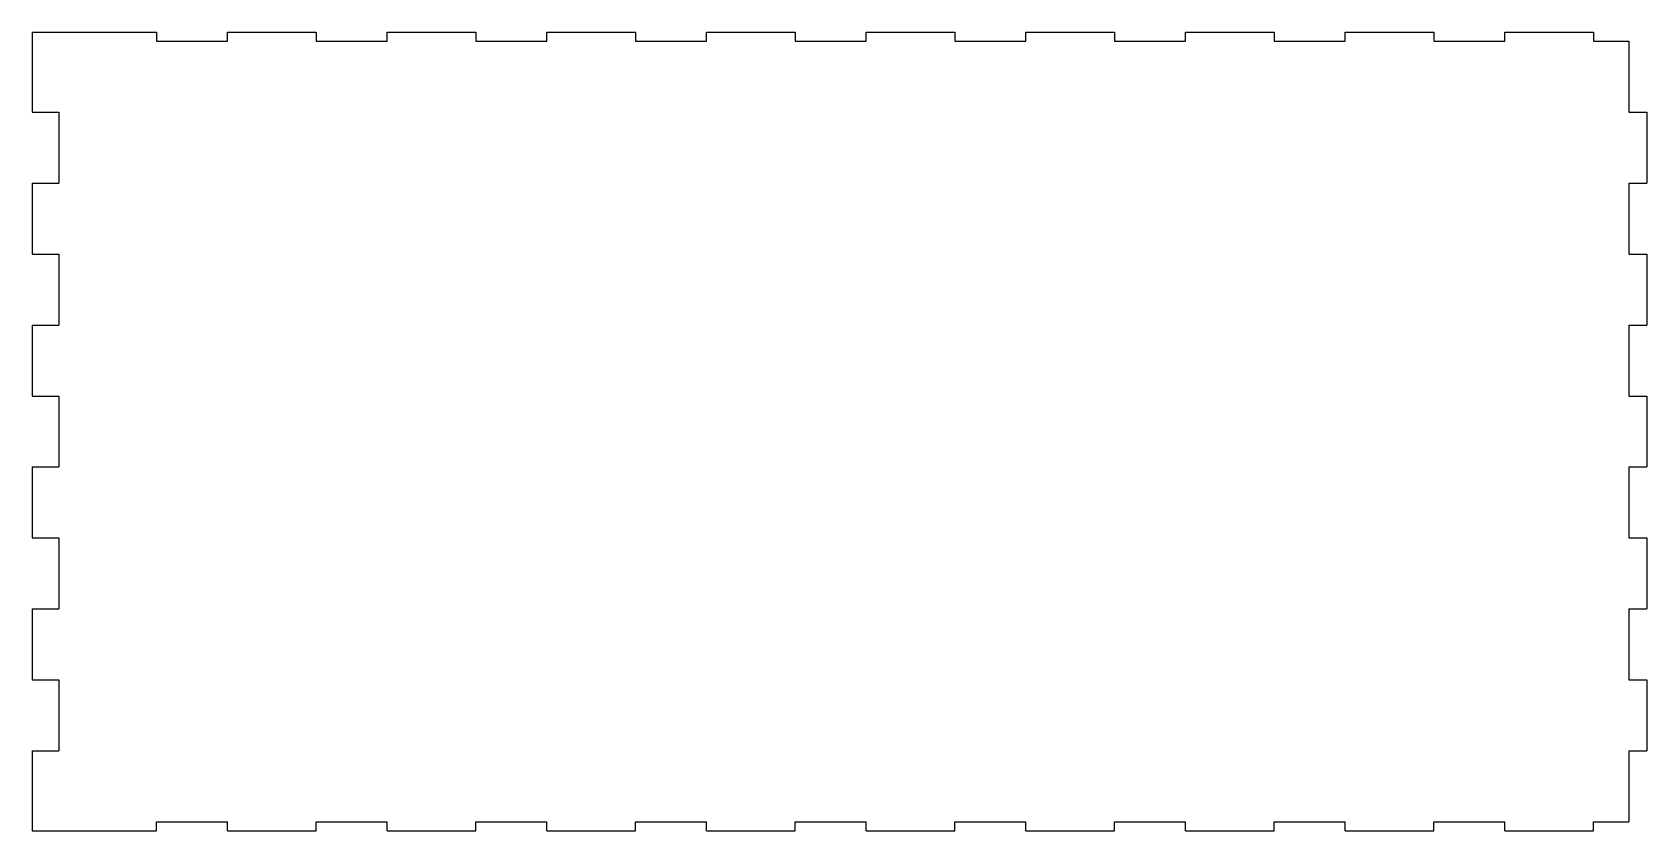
# Model space of a CAD drawing. Header units: millimetres. Extents: x -900 to 10, y -225 to 225.
import ezdxf

# ---------------------------------------------------------------- set-up
doc = ezdxf.new("R2010")
doc.units = ezdxf.units.MM

msp = doc.modelspace()

# ---------------------------------------------------------------- linework, layer by layer
at = {"color": 7, "linetype": 'Continuous', "lineweight": 25}
for p, q in [((-900, 225), (-900, 180)), ((-900, 225), (-830, 225)), ((-830, 225), (-830, 220)), ((-830, 220), (-790, 220)), ((-790, 220), (-790, 225)), ((-790, 225), (-740, 225)), ((-740, 225), (-740, 220)), ((-740, 220), (-700, 220)), ((-700, 220), (-700, 225)), ((-700, 225), (-650, 225)), ((-650, 225), (-650, 220)), ((-650, 220), (-610, 220)), ((-610, 220), (-610, 225)), ((-610, 225), (-560, 225)), ((-560, 225), (-560, 220)), ((-560, 220), (-520, 220)), ((-520, 220), (-520, 225)), ((-520, 225), (-470, 225)), ((-470, 225), (-470, 220)), ((-470, 220), (-430, 220)), ((-430, 220), (-430, 225)), ((-430, 225), (-380, 225)), ((-380, 225), (-380, 220)), ((-380, 220), (-340, 220)), ((-340, 220), (-340, 225)), ((-340, 225), (-290, 225)), ((-290, 225), (-290, 220)), ((-290, 220), (-250, 220)), ((-250, 220), (-250, 225)), ((-250, 225), (-200, 225)), ((-200, 225), (-200, 220)), ((-200, 220), (-160, 220)), ((-160, 220), (-160, 225)), ((-160, 225), (-110, 225)), ((-110, 225), (-110, 220)), ((-110, 220), (-70, 220)), ((-70, 220), (-70, 225)), ((-70, 225), (-20, 225)), ((-20, 225), (-20, 220)), ((-20, 220), (0, 220)), ((0, 220), (0, 180)), ((-900, 180), (-885, 180)), ((-885, 180), (-885, 140)), ((0, 180), (10, 180)), ((10, 180), (10, 140)), ((-900, 140), (-900, 100)), ((-900, 140), (-885, 140)), ((0, 140), (10, 140)), ((0, 140), (0, 100)), ((-900, 100), (-885, 100)), ((-885, 100), (-885, 60)), ((0, 100), (10, 100)), ((10, 100), (10, 60)), ((-900, 60), (-900, 20)), ((-900, 60), (-885, 60)), ((0, 60), (10, 60)), ((0, 60), (0, 20)), ((-900, 20), (-885, 20)), ((-885, 20), (-885, -20)), ((0, 20), (10, 20)), ((10, 20), (10, -20)), ((-900, -20), (-900, -60)), ((-900, -20), (-885, -20)), ((0, -20), (10, -20)), ((0, -20), (0, -60)), ((-900, -60), (-885, -60)), ((-885, -60), (-885, -100)), ((0, -60), (10, -60)), ((10, -60), (10, -100)), ((-900, -100), (-900, -140)), ((-900, -100), (-885, -100)), ((0, -100), (10, -100)), ((0, -100), (0, -140)), ((-900, -140), (-885, -140)), ((-885, -140), (-885, -180)), ((0, -140), (10, -140)), ((10, -140), (10, -180)), ((-900, -180), (-900, -225)), ((-900, -180), (-885, -180)), ((0, -180), (10, -180)), ((0, -180), (0, -220)), ((-900, -225), (-830, -225)), ((-830, -220), (-790, -220)), ((-830, -225), (-830, -220)), ((-790, -225), (-790, -220)), ((-790, -225), (-740, -225)), ((-740, -220), (-700, -220)), ((-740, -225), (-740, -220)), ((-700, -225), (-700, -220)), ((-700, -225), (-650, -225)), ((-650, -220), (-610, -220)), ((-650, -225), (-650, -220)), ((-610, -225), (-610, -220)), ((-610, -225), (-560, -225)), ((-560, -220), (-520, -220)), ((-560, -225), (-560, -220)), ((-520, -225), (-520, -220)), ((-520, -225), (-470, -225)), ((-470, -220), (-430, -220)), ((-470, -225), (-470, -220)), ((-430, -225), (-430, -220)), ((-430, -225), (-380, -225)), ((-380, -220), (-340, -220)), ((-380, -225), (-380, -220)), ((-340, -225), (-340, -220)), ((-340, -225), (-290, -225)), ((-290, -220), (-250, -220)), ((-290, -225), (-290, -220)), ((-250, -225), (-250, -220)), ((-250, -225), (-200, -225)), ((-200, -220), (-160, -220)), ((-200, -225), (-200, -220)), ((-160, -225), (-160, -220)), ((-160, -225), (-110, -225)), ((-110, -220), (-70, -220)), ((-110, -225), (-110, -220)), ((-70, -225), (-70, -220)), ((-70, -225), (-20, -225)), ((-20, -220), (0, -220)), ((-20, -225), (-20, -220))]:
    msp.add_line(p, q, dxfattribs=at)

doc.saveas('drawing.dxf')
